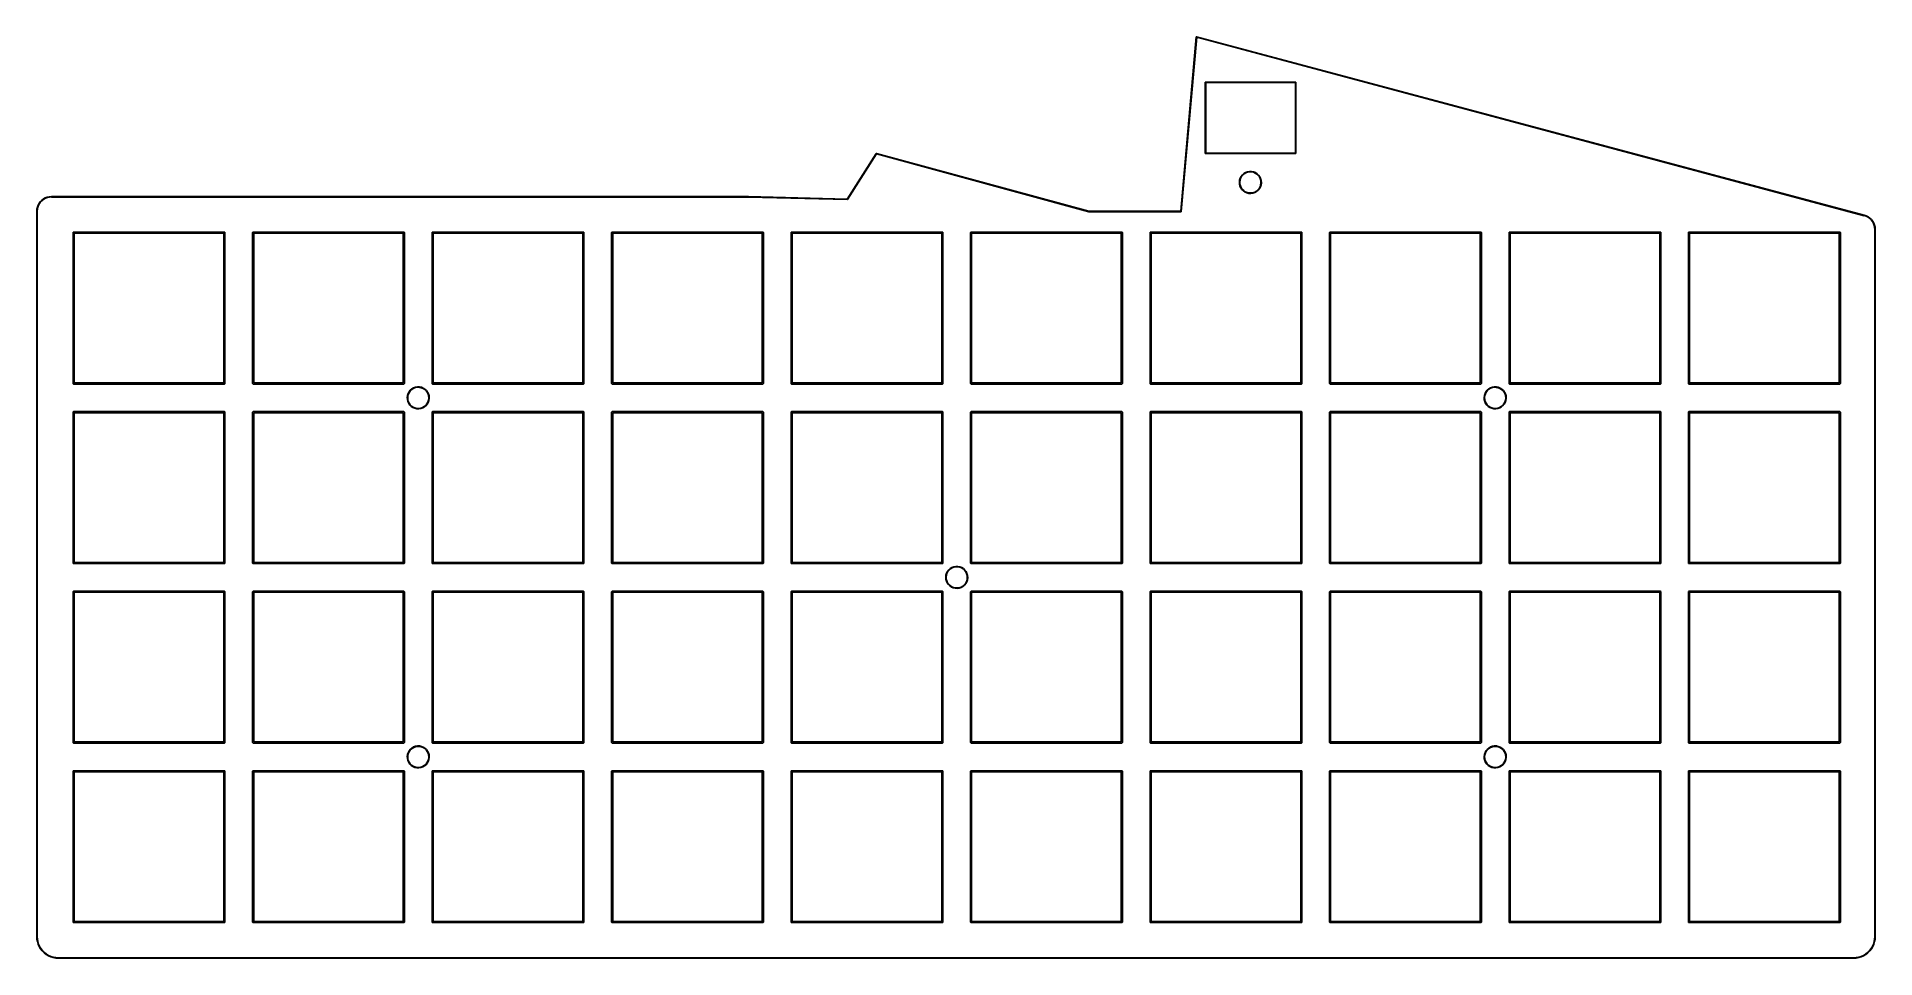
# Model space of a CAD drawing. Extents: x 50 to 245, y -143 to -45.
import ezdxf

# ---------------------------------------------------------------- set-up
doc = ezdxf.new("R2010")
doc.units = 0
doc.layers.add('BLACK', color=7, linetype='CONTINUOUS')

msp = doc.modelspace()

# ---------------------------------------------------------------- linework, layer by layer
at = {"layer": 'BLACK', "linetype": 'CONTINUOUS'}
for p, q in [((171.122, -63.8687), (172.759, -45.3749)), ((172.806, -45.4089), (171.17, -63.8959)), ((172.759, -45.3706), (172.764, -45.3646)), ((172.76, -45.3729), (172.759, -45.3706)), ((172.759, -45.3749), (172.76, -45.3729)), ((172.764, -45.3646), (172.767, -45.3579)), ((172.767, -45.3579), (172.77, -45.3573)), ((172.77, -45.3573), (172.771, -45.3555)), ((172.771, -45.3555), (172.778, -45.3545)), ((172.778, -45.3545), (172.786, -45.3522)), ((172.786, -45.3522), (172.788, -45.3532)), ((172.788, -45.3532), (172.79, -45.3529)), ((172.79, -45.3529), (243.656, -64.2873)), ((243.643, -64.3356), (172.806, -45.4089)), ((173.711, -50.1777), (173.718, -50.16)), ((173.711, -57.7215), (173.711, -50.1777)), ((173.718, -50.16), (173.736, -50.1527)), ((173.736, -50.1527), (183.299, -50.1527)), ((173.761, -50.2027), (173.761, -57.6965)), ((183.274, -50.2027), (173.761, -50.2027)), ((183.274, -57.6965), (183.274, -50.2027)), ((183.299, -50.1527), (183.317, -50.16)), ((183.317, -50.16), (183.324, -50.1777)), ((183.324, -50.1777), (183.324, -57.7215)), ((135.699, -62.5729), (138.777, -57.7462)), ((138.809, -57.7886), (135.733, -62.6117)), ((138.777, -57.7462), (138.782, -57.7427)), ((138.782, -57.7427), (138.786, -57.7379)), ((138.786, -57.7379), (138.79, -57.7374)), ((138.79, -57.7374), (138.793, -57.7352)), ((138.793, -57.7352), (138.799, -57.7362)), ((138.799, -57.7362), (138.805, -57.7355)), ((138.805, -57.7355), (161.357, -63.8687)), ((161.347, -63.9178), (138.809, -57.7886)), ((173.718, -57.7392), (173.711, -57.7215)), ((173.736, -57.7465), (173.718, -57.7392)), ((183.299, -57.7465), (173.736, -57.7465)), ((173.761, -57.6965), (183.274, -57.6965)), ((183.317, -57.7392), (183.299, -57.7465)), ((183.324, -57.7215), (183.317, -57.7392)), ((177.356, -60.5648), (177.419, -60.3606)), ((177.461, -60.3779), (177.4, -60.5742)), ((177.419, -60.3606), (177.519, -60.1715)), ((177.557, -60.1961), (177.461, -60.3779)), ((177.519, -60.1715), (177.651, -60.0036)), ((177.684, -60.0347), (177.557, -60.1961)), ((177.651, -60.0036), (177.812, -59.8627)), ((177.839, -59.8992), (177.684, -60.0347)), ((177.812, -59.8627), (177.996, -59.7534)), ((178.015, -59.7942), (177.839, -59.8992)), ((177.996, -59.7534), (178.196, -59.6794)), ((178.208, -59.7231), (178.015, -59.7942)), ((178.196, -59.6794), (178.407, -59.6432)), ((178.41, -59.6883), (178.208, -59.7231)), ((178.407, -59.6432), (178.621, -59.646)), ((178.616, -59.691), (178.41, -59.6883)), ((178.817, -59.731), (178.616, -59.691)), ((178.621, -59.646), (178.83, -59.6877)), ((179.008, -59.8072), (178.817, -59.731)), ((178.83, -59.6877), (179.029, -59.7669)), ((179.182, -59.9168), (179.008, -59.8072)), ((179.029, -59.7669), (179.21, -59.881)), ((179.333, -60.0563), (179.182, -59.9168)), ((179.21, -59.881), (179.366, -60.0261)), ((179.456, -60.2209), (179.333, -60.0563)), ((179.366, -60.0261), (179.494, -60.1973)), ((179.547, -60.4052), (179.456, -60.2209)), ((179.494, -60.1973), (179.589, -60.389)), ((179.602, -60.603), (179.547, -60.4052)), ((179.589, -60.389), (179.647, -60.5947)), ((50.601, -62.4466), (50.8081, -62.3693)), ((50.8211, -62.4136), (50.6202, -62.4886)), ((50.8081, -62.3693), (51.0241, -62.3224)), ((51.0306, -62.3681), (50.8211, -62.4136)), ((51.0241, -62.3224), (51.2445, -62.3066)), ((51.2366, -62.3533), (51.0306, -62.3681)), ((51.2445, -62.3566), (51.2366, -62.3533)), ((51.2445, -62.3066), (125.235, -62.3066)), ((125.235, -62.3566), (51.2445, -62.3566)), ((125.235, -62.3066), (125.241, -62.3091)), ((125.241, -62.3541), (125.235, -62.3566)), ((125.241, -62.3091), (125.247, -62.3066)), ((125.246, -62.3566), (125.241, -62.3541)), ((135.712, -62.6233), (125.246, -62.3566)), ((125.247, -62.3066), (135.699, -62.5729)), ((177.331, -60.777), (177.356, -60.5648)), ((177.331, -60.7782), (177.331, -60.777)), ((177.345, -60.9903), (177.331, -60.7782)), ((177.397, -61.1975), (177.345, -60.9903)), ((177.4, -60.5742), (177.376, -60.7782)), ((177.376, -60.7782), (177.39, -60.9832)), ((177.39, -60.9832), (177.44, -61.1824)), ((177.487, -61.3916), (177.397, -61.1975)), ((177.44, -61.1824), (177.526, -61.369)), ((177.61, -61.5662), (177.487, -61.3916)), ((177.526, -61.369), (177.645, -61.5368)), ((177.763, -61.7153), (177.61, -61.5662)), ((177.645, -61.5368), (177.792, -61.6802)), ((177.941, -61.8341), (177.763, -61.7153)), ((177.792, -61.6802), (177.963, -61.7943)), ((178.138, -61.9184), (177.941, -61.8341)), ((177.963, -61.7943), (178.152, -61.8754)), ((178.346, -61.9656), (178.138, -61.9184)), ((178.152, -61.8754), (178.352, -61.9208)), ((178.56, -61.974), (178.346, -61.9656)), ((178.352, -61.9208), (178.557, -61.9289)), ((178.557, -61.9289), (178.761, -61.8994)), ((178.771, -61.9433), (178.56, -61.974)), ((178.761, -61.8994), (178.955, -61.8333)), ((178.974, -61.8746), (178.771, -61.9433)), ((178.955, -61.8333), (179.134, -61.7329)), ((179.16, -61.7702), (178.974, -61.8746)), ((179.134, -61.7329), (179.292, -61.6015)), ((179.324, -61.6335), (179.16, -61.7702)), ((179.292, -61.6015), (179.424, -61.4436)), ((179.461, -61.4692), (179.324, -61.6335)), ((179.424, -61.4436), (179.524, -61.2643)), ((179.566, -61.2827), (179.461, -61.4692)), ((179.524, -61.2643), (179.59, -61.0697)), ((179.634, -61.0803), (179.566, -61.2827)), ((179.59, -61.0697), (179.62, -60.8664)), ((179.621, -60.8076), (179.602, -60.603)), ((179.62, -60.8664), (179.621, -60.8076)), ((179.665, -60.8687), (179.634, -61.0803)), ((179.647, -60.5947), (179.666, -60.8076)), ((179.666, -60.8076), (179.665, -60.8687)), ((49.6955, -63.8556), (49.7113, -63.6352)), ((49.6955, -140.818), (49.6955, -63.8556)), ((49.7113, -63.6352), (49.7582, -63.4192)), ((49.757, -63.6417), (49.7422, -63.8477)), ((49.7422, -63.8477), (49.7455, -63.8556)), ((49.7455, -63.8556), (49.7455, -140.818)), ((49.8025, -63.4322), (49.757, -63.6417)), ((49.7582, -63.4192), (49.8355, -63.2121)), ((49.8775, -63.2313), (49.8025, -63.4322)), ((49.8355, -63.2121), (49.9414, -63.0181)), ((49.9802, -63.0431), (49.8775, -63.2313)), ((49.9414, -63.0181), (50.0738, -62.8412)), ((50.1087, -62.8715), (49.9802, -63.0431)), ((50.0738, -62.8412), (50.2301, -62.6849)), ((50.2604, -62.7198), (50.1087, -62.8715)), ((50.2301, -62.6849), (50.407, -62.5525)), ((50.432, -62.5913), (50.2604, -62.7198)), ((50.407, -62.5525), (50.601, -62.4466)), ((50.6202, -62.4886), (50.432, -62.5913)), ((135.714, -62.6222), (135.712, -62.6233)), ((135.718, -62.6227), (135.714, -62.6222)), ((135.723, -62.6188), (135.718, -62.6227)), ((135.729, -62.6164), (135.723, -62.6188)), ((135.731, -62.6135), (135.729, -62.6164)), ((135.733, -62.6117), (135.731, -62.6135)), ((161.35, -63.9174), (161.347, -63.9178)), ((161.353, -63.9187), (161.35, -63.9174)), ((171.145, -63.9187), (161.353, -63.9187)), ((161.357, -63.8687), (171.122, -63.8687)), ((171.153, -63.9154), (171.145, -63.9187)), ((171.161, -63.9129), (171.153, -63.9154)), ((171.162, -63.9118), (171.161, -63.9129)), ((171.163, -63.9114), (171.162, -63.9118)), ((171.166, -63.9035), (171.163, -63.9114)), ((171.17, -63.8959), (171.166, -63.9035)), ((243.644, -64.3356), (243.643, -64.3356)), ((243.652, -64.3344), (243.644, -64.3356)), ((243.644, -64.3356), (243.644, -64.3356)), ((243.854, -64.4027), (243.652, -64.3344)), ((243.656, -64.2873), (243.656, -64.2873)), ((243.656, -64.2873), (243.872, -64.3604)), ((243.872, -64.3604), (244.075, -64.4644)), ((53.5477, -66.1426), (53.5653, -66.1002)), ((53.5477, -82.1426), (53.5477, -66.1426)), ((53.5653, -66.1002), (53.6077, -66.0826)), ((53.6077, -66.0826), (69.6077, -66.0826)), ((53.6677, -66.2026), (53.6677, -82.0826)), ((69.5477, -66.2026), (53.6677, -66.2026)), ((69.5477, -82.0826), (69.5477, -66.2026)), ((69.6077, -66.0826), (69.6501, -66.1002)), ((69.6501, -66.1002), (69.6677, -66.1426)), ((69.6677, -66.1426), (69.6677, -82.1426)), ((72.5977, -66.1426), (72.6153, -66.1002)), ((72.5977, -82.1426), (72.5977, -66.1426)), ((72.6153, -66.1002), (72.6577, -66.0826)), ((72.6577, -66.0826), (88.6577, -66.0826)), ((72.7177, -66.2026), (72.7177, -82.0826)), ((88.5977, -66.2026), (72.7177, -66.2026)), ((88.5977, -82.0826), (88.5977, -66.2026)), ((88.6577, -66.0826), (88.7001, -66.1002)), ((88.7001, -66.1002), (88.7177, -66.1426)), ((88.7177, -66.1426), (88.7177, -82.1426)), ((91.6477, -66.1426), (91.6653, -66.1002)), ((91.6477, -82.1426), (91.6477, -66.1426)), ((91.6653, -66.1002), (91.7077, -66.0826)), ((91.7077, -66.0826), (107.708, -66.0826)), ((91.7677, -66.2026), (91.7677, -82.0826)), ((107.648, -66.2026), (91.7677, -66.2026)), ((107.648, -82.0826), (107.648, -66.2026)), ((107.708, -66.0826), (107.75, -66.1002)), ((107.75, -66.1002), (107.768, -66.1426)), ((107.768, -66.1426), (107.768, -82.1426)), ((110.698, -66.1426), (110.715, -66.1002)), ((110.698, -82.1426), (110.698, -66.1426)), ((110.715, -66.1002), (110.758, -66.0826)), ((110.758, -66.0826), (126.758, -66.0826)), ((110.818, -66.2026), (110.818, -82.0826)), ((126.698, -66.2026), (110.818, -66.2026)), ((126.698, -82.0826), (126.698, -66.2026)), ((126.758, -66.0826), (126.8, -66.1002)), ((126.8, -66.1002), (126.818, -66.1426)), ((126.818, -66.1426), (126.818, -82.1426)), ((129.748, -66.1426), (129.765, -66.1002)), ((129.748, -82.1426), (129.748, -66.1426)), ((129.765, -66.1002), (129.808, -66.0826)), ((129.808, -66.0826), (145.808, -66.0826)), ((129.868, -66.2026), (129.868, -82.0826)), ((145.748, -66.2026), (129.868, -66.2026)), ((145.748, -82.0826), (145.748, -66.2026)), ((145.808, -66.0826), (145.85, -66.1002)), ((145.85, -66.1002), (145.868, -66.1426)), ((145.868, -66.1426), (145.868, -82.1426)), ((148.798, -66.1426), (148.815, -66.1002)), ((148.798, -82.1426), (148.798, -66.1426)), ((148.815, -66.1002), (148.858, -66.0826)), ((148.858, -66.0826), (164.858, -66.0826)), ((148.918, -66.2026), (148.918, -82.0826)), ((164.798, -66.2026), (148.918, -66.2026)), ((164.798, -82.0826), (164.798, -66.2026)), ((164.858, -66.0826), (164.9, -66.1002)), ((164.9, -66.1002), (164.918, -66.1426)), ((164.918, -66.1426), (164.918, -82.1426)), ((167.848, -66.1426), (167.865, -66.1002)), ((167.848, -82.1426), (167.848, -66.1426)), ((167.865, -66.1002), (167.908, -66.0826)), ((167.908, -66.0826), (183.908, -66.0826)), ((167.968, -66.2026), (167.968, -82.0826)), ((183.848, -66.2026), (167.968, -66.2026)), ((183.848, -82.0826), (183.848, -66.2026)), ((183.908, -66.0826), (183.95, -66.1002)), ((183.95, -66.1002), (183.968, -66.1426)), ((183.968, -66.1426), (183.968, -82.1426)), ((186.898, -66.1426), (186.915, -66.1002)), ((186.898, -82.1426), (186.898, -66.1426)), ((186.915, -66.1002), (186.958, -66.0826)), ((186.958, -66.0826), (202.958, -66.0826)), ((187.018, -66.2026), (187.018, -82.0826)), ((202.898, -66.2026), (187.018, -66.2026)), ((202.898, -82.0826), (202.898, -66.2026)), ((202.958, -66.0826), (203, -66.1002)), ((203, -66.1002), (203.018, -66.1426)), ((203.018, -66.1426), (203.018, -82.1426)), ((205.948, -66.1426), (205.965, -66.1002)), ((205.948, -82.1426), (205.948, -66.1426)), ((205.965, -66.1002), (206.008, -66.0826)), ((206.008, -66.0826), (222.008, -66.0826)), ((206.068, -66.2026), (206.068, -82.0826)), ((221.948, -66.2026), (206.068, -66.2026)), ((221.948, -82.0826), (221.948, -66.2026)), ((222.008, -66.0826), (222.05, -66.1002)), ((222.05, -66.1002), (222.068, -66.1426)), ((222.068, -66.1426), (222.068, -82.1426)), ((224.998, -66.1426), (225.015, -66.1002)), ((224.998, -82.1426), (224.998, -66.1426)), ((225.015, -66.1002), (225.058, -66.0826)), ((225.058, -66.0826), (241.058, -66.0826)), ((225.118, -66.2026), (225.118, -82.0826)), ((240.998, -66.2026), (225.118, -66.2026)), ((240.998, -82.0826), (240.998, -66.2026)), ((241.058, -66.0826), (241.1, -66.1002)), ((241.1, -66.1002), (241.118, -66.1426)), ((241.118, -66.1426), (241.118, -82.1426)), ((244.051, -64.5036), (243.854, -64.4027)), ((244.231, -64.6324), (244.051, -64.5036)), ((244.075, -64.4644), (244.26, -64.597)), ((244.39, -64.7861), (244.231, -64.6324)), ((244.26, -64.597), (244.424, -64.7554)), ((244.525, -64.9615), (244.39, -64.7861)), ((244.424, -64.7554), (244.563, -64.9362)), ((244.632, -65.1547), (244.525, -64.9615)), ((244.563, -64.9362), (244.674, -65.1354)), ((244.71, -65.3617), (244.632, -65.1547)), ((244.674, -65.1354), (244.754, -65.3487)), ((244.757, -65.5778), (244.71, -65.3617)), ((244.754, -65.3487), (244.802, -65.5714)), ((244.771, -65.7903), (244.757, -65.5778)), ((244.767, -65.7985), (244.771, -65.7903)), ((244.768, -65.7986), (244.767, -65.7985)), ((244.767, -65.7987), (244.768, -65.7986)), ((244.767, -140.818), (244.767, -65.7987)), ((244.802, -65.5714), (244.817, -65.7986)), ((244.817, -65.7986), (244.817, -65.7987)), ((244.817, -65.7987), (244.817, -140.818)), ((53.5653, -82.185), (53.5477, -82.1426)), ((53.6077, -82.2026), (53.5653, -82.185)), ((69.6077, -82.2026), (53.6077, -82.2026)), ((53.6677, -82.0826), (69.5477, -82.0826)), ((69.6501, -82.185), (69.6077, -82.2026)), ((69.6677, -82.1426), (69.6501, -82.185)), ((72.6153, -82.185), (72.5977, -82.1426)), ((72.6577, -82.2026), (72.6153, -82.185)), ((88.6577, -82.2026), (72.6577, -82.2026)), ((72.7177, -82.0826), (88.5977, -82.0826)), ((88.7001, -82.185), (88.6577, -82.2026)), ((88.7177, -82.1426), (88.7001, -82.185)), ((89.0151, -83.637), (89.0402, -83.4248)), ((89.0152, -83.6382), (89.0151, -83.637)), ((89.0291, -83.8503), (89.0152, -83.6382)), ((89.0817, -84.0575), (89.0291, -83.8503)), ((89.0402, -83.4248), (89.1036, -83.2206)), ((89.0844, -83.4342), (89.0603, -83.6382)), ((89.0603, -83.6382), (89.0737, -83.8432)), ((89.0737, -83.8432), (89.1243, -84.0424)), ((89.1454, -83.2379), (89.0844, -83.4342)), ((89.1036, -83.2206), (89.2031, -83.0315)), ((89.241, -83.0561), (89.1454, -83.2379)), ((89.2031, -83.0315), (89.3355, -82.8636)), ((89.3683, -82.8947), (89.241, -83.0561)), ((89.3355, -82.8636), (89.4962, -82.7227)), ((89.5227, -82.7592), (89.3683, -82.8947)), ((89.4962, -82.7227), (89.6799, -82.6134)), ((89.6993, -82.6542), (89.5227, -82.7592)), ((89.6799, -82.6134), (89.8804, -82.5394)), ((89.8921, -82.5831), (89.6993, -82.6542)), ((89.8804, -82.5394), (90.0911, -82.5032)), ((90.0946, -82.5483), (89.8921, -82.5831)), ((90.0911, -82.5032), (90.3048, -82.506)), ((90.3001, -82.551), (90.0946, -82.5483)), ((90.5016, -82.591), (90.3001, -82.551)), ((90.3048, -82.506), (90.5144, -82.5477)), ((90.6924, -82.6672), (90.5016, -82.591)), ((90.5144, -82.5477), (90.713, -82.6269)), ((90.8662, -82.7768), (90.6924, -82.6672)), ((90.713, -82.6269), (90.8937, -82.741)), ((91.0171, -82.9163), (90.8662, -82.7768)), ((90.8937, -82.741), (91.0507, -82.8861)), ((91.14, -83.0809), (91.0171, -82.9163)), ((91.0507, -82.8861), (91.1786, -83.0573)), ((91.2309, -83.2652), (91.14, -83.0809)), ((91.1786, -83.0573), (91.2731, -83.249)), ((91.2867, -83.463), (91.2309, -83.2652)), ((91.2731, -83.249), (91.3311, -83.4547)), ((91.2745, -83.9297), (91.304, -83.7264)), ((91.3055, -83.6676), (91.2867, -83.463)), ((91.304, -83.7264), (91.3055, -83.6676)), ((91.3491, -83.7287), (91.3184, -83.9403)), ((91.3311, -83.4547), (91.3507, -83.6676)), ((91.3507, -83.6676), (91.3491, -83.7287)), ((91.6653, -82.185), (91.6477, -82.1426)), ((91.7077, -82.2026), (91.6653, -82.185)), ((107.708, -82.2026), (91.7077, -82.2026)), ((91.7677, -82.0826), (107.648, -82.0826)), ((107.75, -82.185), (107.708, -82.2026)), ((107.768, -82.1426), (107.75, -82.185)), ((110.715, -82.185), (110.698, -82.1426)), ((110.758, -82.2026), (110.715, -82.185)), ((126.758, -82.2026), (110.758, -82.2026)), ((110.818, -82.0826), (126.698, -82.0826)), ((126.8, -82.185), (126.758, -82.2026)), ((126.818, -82.1426), (126.8, -82.185)), ((129.765, -82.185), (129.748, -82.1426)), ((129.808, -82.2026), (129.765, -82.185)), ((145.808, -82.2026), (129.808, -82.2026)), ((129.868, -82.0826), (145.748, -82.0826)), ((145.85, -82.185), (145.808, -82.2026)), ((145.868, -82.1426), (145.85, -82.185)), ((148.815, -82.185), (148.798, -82.1426)), ((148.858, -82.2026), (148.815, -82.185)), ((164.858, -82.2026), (148.858, -82.2026)), ((148.918, -82.0826), (164.798, -82.0826)), ((164.9, -82.185), (164.858, -82.2026)), ((164.918, -82.1426), (164.9, -82.185)), ((167.865, -82.185), (167.848, -82.1426)), ((167.908, -82.2026), (167.865, -82.185)), ((183.908, -82.2026), (167.908, -82.2026)), ((167.968, -82.0826), (183.848, -82.0826)), ((183.95, -82.185), (183.908, -82.2026)), ((183.968, -82.1426), (183.95, -82.185)), ((186.915, -82.185), (186.898, -82.1426)), ((186.958, -82.2026), (186.915, -82.185)), ((202.958, -82.2026), (186.958, -82.2026)), ((187.018, -82.0826), (202.898, -82.0826)), ((203, -82.185), (202.958, -82.2026)), ((203.018, -82.1426), (203, -82.185)), ((203.315, -83.637), (203.34, -83.4248)), ((203.315, -83.6382), (203.315, -83.637)), ((203.329, -83.8503), (203.315, -83.6382)), ((203.382, -84.0575), (203.329, -83.8503)), ((203.34, -83.4248), (203.404, -83.2206)), ((203.384, -83.4342), (203.36, -83.6382)), ((203.36, -83.6382), (203.374, -83.8432)), ((203.374, -83.8432), (203.424, -84.0424)), ((203.445, -83.2379), (203.384, -83.4342)), ((203.404, -83.2206), (203.503, -83.0315)), ((203.541, -83.0561), (203.445, -83.2379)), ((203.503, -83.0315), (203.635, -82.8636)), ((203.668, -82.8947), (203.541, -83.0561)), ((203.635, -82.8636), (203.796, -82.7227)), ((203.823, -82.7592), (203.668, -82.8947)), ((203.796, -82.7227), (203.98, -82.6134)), ((203.999, -82.6542), (203.823, -82.7592)), ((203.98, -82.6134), (204.18, -82.5394)), ((204.192, -82.5831), (203.999, -82.6542)), ((204.18, -82.5394), (204.391, -82.5032)), ((204.395, -82.5483), (204.192, -82.5831)), ((204.391, -82.5032), (204.605, -82.506)), ((204.6, -82.551), (204.395, -82.5483)), ((204.802, -82.591), (204.6, -82.551)), ((204.605, -82.506), (204.814, -82.5477)), ((204.992, -82.6672), (204.802, -82.591)), ((204.814, -82.5477), (205.013, -82.6269)), ((205.166, -82.7768), (204.992, -82.6672)), ((205.013, -82.6269), (205.194, -82.741)), ((205.317, -82.9163), (205.166, -82.7768)), ((205.194, -82.741), (205.351, -82.8861)), ((205.44, -83.0809), (205.317, -82.9163)), ((205.351, -82.8861), (205.479, -83.0573)), ((205.531, -83.2652), (205.44, -83.0809)), ((205.479, -83.0573), (205.573, -83.249)), ((205.587, -83.463), (205.531, -83.2652)), ((205.573, -83.249), (205.631, -83.4547)), ((205.574, -83.9297), (205.604, -83.7264)), ((205.605, -83.6676), (205.587, -83.463)), ((205.604, -83.7264), (205.605, -83.6676)), ((205.649, -83.7287), (205.618, -83.9403)), ((205.631, -83.4547), (205.651, -83.6676)), ((205.651, -83.6676), (205.649, -83.7287)), ((205.965, -82.185), (205.948, -82.1426)), ((206.008, -82.2026), (205.965, -82.185)), ((222.008, -82.2026), (206.008, -82.2026)), ((206.068, -82.0826), (221.948, -82.0826)), ((222.05, -82.185), (222.008, -82.2026)), ((222.068, -82.1426), (222.05, -82.185)), ((225.015, -82.185), (224.998, -82.1426)), ((225.058, -82.2026), (225.015, -82.185)), ((241.058, -82.2026), (225.058, -82.2026)), ((225.118, -82.0826), (240.998, -82.0826)), ((241.1, -82.185), (241.058, -82.2026)), ((241.118, -82.1426), (241.1, -82.185)), ((53.5477, -85.1926), (53.5653, -85.1502)), ((53.5477, -101.193), (53.5477, -85.1926)), ((53.5653, -85.1502), (53.6077, -85.1326)), ((53.6077, -85.1326), (69.6077, -85.1326)), ((53.6677, -85.2526), (53.6677, -101.133)), ((69.5477, -85.2526), (53.6677, -85.2526)), ((69.5477, -101.133), (69.5477, -85.2526)), ((69.6077, -85.1326), (69.6501, -85.1502)), ((69.6501, -85.1502), (69.6677, -85.1926)), ((69.6677, -85.1926), (69.6677, -101.193)), ((72.5977, -85.1926), (72.6153, -85.1502)), ((72.5977, -101.193), (72.5977, -85.1926)), ((72.6153, -85.1502), (72.6577, -85.1326)), ((72.6577, -85.1326), (88.6577, -85.1326)), ((72.7177, -85.2526), (72.7177, -101.133)), ((88.5977, -85.2526), (72.7177, -85.2526)), ((88.5977, -101.133), (88.5977, -85.2526)), ((88.6577, -85.1326), (88.7001, -85.1502)), ((88.7001, -85.1502), (88.7177, -85.1926)), ((88.7177, -85.1926), (88.7177, -101.193)), ((89.1712, -84.2516), (89.0817, -84.0575)), ((89.1243, -84.0424), (89.2103, -84.229)), ((89.2945, -84.4262), (89.1712, -84.2516)), ((89.2103, -84.229), (89.3289, -84.3968)), ((89.4477, -84.5753), (89.2945, -84.4262)), ((89.3289, -84.3968), (89.4761, -84.5402)), ((89.6254, -84.6941), (89.4477, -84.5753)), ((89.4761, -84.5402), (89.647, -84.6543)), ((89.8218, -84.7784), (89.6254, -84.6941)), ((89.647, -84.6543), (89.8357, -84.7354)), ((90.0302, -84.8256), (89.8218, -84.7784)), ((89.8357, -84.7354), (90.0361, -84.7808)), ((90.2438, -84.834), (90.0302, -84.8256)), ((90.0361, -84.7808), (90.2415, -84.7889)), ((90.2415, -84.7889), (90.4448, -84.7594)), ((90.4554, -84.8033), (90.2438, -84.834)), ((90.4448, -84.7594), (90.6394, -84.6933)), ((90.6578, -84.7346), (90.4554, -84.8033)), ((90.6394, -84.6933), (90.8187, -84.5929)), ((90.8443, -84.6302), (90.6578, -84.7346)), ((90.8187, -84.5929), (90.9766, -84.4615)), ((91.0086, -84.4935), (90.8443, -84.6302)), ((90.9766, -84.4615), (91.108, -84.3036)), ((91.1453, -84.3292), (91.0086, -84.4935)), ((91.108, -84.3036), (91.2084, -84.1243)), ((91.2497, -84.1427), (91.1453, -84.3292)), ((91.2084, -84.1243), (91.2745, -83.9297)), ((91.3184, -83.9403), (91.2497, -84.1427)), ((91.6477, -85.1926), (91.6653, -85.1502)), ((91.6477, -101.193), (91.6477, -85.1926)), ((91.6653, -85.1502), (91.7077, -85.1326)), ((91.7077, -85.1326), (107.708, -85.1326)), ((91.7677, -85.2526), (91.7677, -101.133)), ((107.648, -85.2526), (91.7677, -85.2526)), ((107.648, -101.133), (107.648, -85.2526)), ((107.708, -85.1326), (107.75, -85.1502)), ((107.75, -85.1502), (107.768, -85.1926)), ((107.768, -85.1926), (107.768, -101.193)), ((110.698, -85.1926), (110.715, -85.1502)), ((110.698, -101.193), (110.698, -85.1926)), ((110.715, -85.1502), (110.758, -85.1326)), ((110.758, -85.1326), (126.758, -85.1326)), ((110.818, -85.2526), (110.818, -101.133)), ((126.698, -85.2526), (110.818, -85.2526)), ((126.698, -101.133), (126.698, -85.2526)), ((126.758, -85.1326), (126.8, -85.1502)), ((126.8, -85.1502), (126.818, -85.1926)), ((126.818, -85.1926), (126.818, -101.193)), ((129.748, -85.1926), (129.765, -85.1502)), ((129.748, -101.193), (129.748, -85.1926)), ((129.765, -85.1502), (129.808, -85.1326)), ((129.808, -85.1326), (145.808, -85.1326)), ((129.868, -85.2526), (129.868, -101.133)), ((145.748, -85.2526), (129.868, -85.2526)), ((145.748, -101.133), (145.748, -85.2526)), ((145.808, -85.1326), (145.85, -85.1502)), ((145.85, -85.1502), (145.868, -85.1926)), ((145.868, -85.1926), (145.868, -101.193)), ((148.798, -85.1926), (148.815, -85.1502)), ((148.798, -101.193), (148.798, -85.1926)), ((148.815, -85.1502), (148.858, -85.1326)), ((148.858, -85.1326), (164.858, -85.1326)), ((148.918, -85.2526), (148.918, -101.133)), ((164.798, -85.2526), (148.918, -85.2526)), ((164.798, -101.133), (164.798, -85.2526)), ((164.858, -85.1326), (164.9, -85.1502)), ((164.9, -85.1502), (164.918, -85.1926)), ((164.918, -85.1926), (164.918, -101.193)), ((167.848, -85.1926), (167.865, -85.1502)), ((167.848, -101.193), (167.848, -85.1926)), ((167.865, -85.1502), (167.908, -85.1326)), ((167.908, -85.1326), (183.908, -85.1326)), ((167.968, -85.2526), (167.968, -101.133)), ((183.848, -85.2526), (167.968, -85.2526)), ((183.848, -101.133), (183.848, -85.2526)), ((183.908, -85.1326), (183.95, -85.1502)), ((183.95, -85.1502), (183.968, -85.1926)), ((183.968, -85.1926), (183.968, -101.193)), ((186.898, -85.1926), (186.915, -85.1502)), ((186.898, -101.193), (186.898, -85.1926)), ((186.915, -85.1502), (186.958, -85.1326)), ((186.958, -85.1326), (202.958, -85.1326)), ((187.018, -85.2526), (187.018, -101.133)), ((202.898, -85.2526), (187.018, -85.2526)), ((202.898, -101.133), (202.898, -85.2526)), ((202.958, -85.1326), (203, -85.1502)), ((203, -85.1502), (203.018, -85.1926)), ((203.018, -85.1926), (203.018, -101.193)), ((203.471, -84.2516), (203.382, -84.0575)), ((203.424, -84.0424), (203.51, -84.229)), ((203.595, -84.4262), (203.471, -84.2516)), ((203.51, -84.229), (203.629, -84.3968)), ((203.748, -84.5753), (203.595, -84.4262)), ((203.629, -84.3968), (203.776, -84.5402)), ((203.925, -84.6941), (203.748, -84.5753)), ((203.776, -84.5402), (203.947, -84.6543)), ((204.122, -84.7784), (203.925, -84.6941)), ((203.947, -84.6543), (204.136, -84.7354)), ((204.33, -84.8256), (204.122, -84.7784)), ((204.136, -84.7354), (204.336, -84.7808)), ((204.544, -84.834), (204.33, -84.8256)), ((204.336, -84.7808), (204.541, -84.7889)), ((204.541, -84.7889), (204.745, -84.7594)), ((204.755, -84.8033), (204.544, -84.834)), ((204.745, -84.7594), (204.939, -84.6933)), ((204.958, -84.7346), (204.755, -84.8033)), ((204.939, -84.6933), (205.119, -84.5929)), ((205.144, -84.6302), (204.958, -84.7346)), ((205.119, -84.5929), (205.277, -84.4615)), ((205.309, -84.4935), (205.144, -84.6302)), ((205.277, -84.4615), (205.408, -84.3036)), ((205.445, -84.3292), (205.309, -84.4935)), ((205.408, -84.3036), (205.508, -84.1243)), ((205.55, -84.1427), (205.445, -84.3292)), ((205.508, -84.1243), (205.574, -83.9297)), ((205.618, -83.9403), (205.55, -84.1427)), ((205.948, -85.1926), (205.965, -85.1502)), ((205.948, -101.193), (205.948, -85.1926)), ((205.965, -85.1502), (206.008, -85.1326)), ((206.008, -85.1326), (222.008, -85.1326)), ((206.068, -85.2526), (206.068, -101.133)), ((221.948, -85.2526), (206.068, -85.2526)), ((221.948, -101.133), (221.948, -85.2526)), ((222.008, -85.1326), (222.05, -85.1502)), ((222.05, -85.1502), (222.068, -85.1926)), ((222.068, -85.1926), (222.068, -101.193)), ((224.998, -85.1926), (225.015, -85.1502)), ((224.998, -101.193), (224.998, -85.1926)), ((225.015, -85.1502), (225.058, -85.1326)), ((225.058, -85.1326), (241.058, -85.1326)), ((225.118, -85.2526), (225.118, -101.133)), ((240.998, -85.2526), (225.118, -85.2526)), ((240.998, -101.133), (240.998, -85.2526)), ((241.058, -85.1326), (241.1, -85.1502)), ((241.1, -85.1502), (241.118, -85.1926)), ((241.118, -85.1926), (241.118, -101.193)), ((53.5653, -101.235), (53.5477, -101.193)), ((53.6077, -101.253), (53.5653, -101.235)), ((69.6077, -101.253), (53.6077, -101.253)), ((53.6677, -101.133), (69.5477, -101.133)), ((69.6501, -101.235), (69.6077, -101.253)), ((69.6677, -101.193), (69.6501, -101.235)), ((72.6153, -101.235), (72.5977, -101.193)), ((72.6577, -101.253), (72.6153, -101.235)), ((88.6577, -101.253), (72.6577, -101.253)), ((72.7177, -101.133), (88.5977, -101.133)), ((88.7001, -101.235), (88.6577, -101.253)), ((88.7177, -101.193), (88.7001, -101.235)), ((91.6653, -101.235), (91.6477, -101.193)), ((91.7077, -101.253), (91.6653, -101.235)), ((107.708, -101.253), (91.7077, -101.253)), ((91.7677, -101.133), (107.648, -101.133)), ((107.75, -101.235), (107.708, -101.253)), ((107.768, -101.193), (107.75, -101.235)), ((110.715, -101.235), (110.698, -101.193)), ((110.758, -101.253), (110.715, -101.235)), ((126.758, -101.253), (110.758, -101.253)), ((110.818, -101.133), (126.698, -101.133)), ((126.8, -101.235), (126.758, -101.253)), ((126.818, -101.193), (126.8, -101.235)), ((129.765, -101.235), (129.748, -101.193)), ((129.808, -101.253), (129.765, -101.235)), ((145.808, -101.253), (129.808, -101.253)), ((129.868, -101.133), (145.748, -101.133)), ((145.85, -101.235), (145.808, -101.253)), ((145.868, -101.193), (145.85, -101.235)), ((148.815, -101.235), (148.798, -101.193)), ((148.858, -101.253), (148.815, -101.235)), ((164.858, -101.253), (148.858, -101.253)), ((148.918, -101.133), (164.798, -101.133)), ((164.9, -101.235), (164.858, -101.253)), ((164.918, -101.193), (164.9, -101.235)), ((167.865, -101.235), (167.848, -101.193)), ((167.908, -101.253), (167.865, -101.235)), ((183.908, -101.253), (167.908, -101.253)), ((167.968, -101.133), (183.848, -101.133)), ((183.95, -101.235), (183.908, -101.253)), ((183.968, -101.193), (183.95, -101.235)), ((186.915, -101.235), (186.898, -101.193)), ((186.958, -101.253), (186.915, -101.235)), ((202.958, -101.253), (186.958, -101.253)), ((187.018, -101.133), (202.898, -101.133)), ((203, -101.235), (202.958, -101.253)), ((203.018, -101.193), (203, -101.235)), ((205.965, -101.235), (205.948, -101.193)), ((206.008, -101.253), (205.965, -101.235)), ((222.008, -101.253), (206.008, -101.253)), ((206.068, -101.133), (221.948, -101.133)), ((222.05, -101.235), (222.008, -101.253)), ((222.068, -101.193), (222.05, -101.235)), ((225.015, -101.235), (224.998, -101.193)), ((225.058, -101.253), (225.015, -101.235)), ((241.058, -101.253), (225.058, -101.253)), ((225.118, -101.133), (240.998, -101.133)), ((241.1, -101.235), (241.058, -101.253)), ((241.118, -101.193), (241.1, -101.235)), ((146.165, -102.687), (146.19, -102.475)), ((146.165, -102.688), (146.165, -102.687)), ((146.179, -102.9), (146.165, -102.688)), ((146.232, -103.107), (146.179, -102.9)), ((146.19, -102.475), (146.254, -102.271)), ((146.234, -102.484), (146.21, -102.688)), ((146.21, -102.688), (146.224, -102.893)), ((146.224, -102.893), (146.274, -103.092)), ((146.321, -103.302), (146.232, -103.107)), ((146.295, -102.288), (146.234, -102.484)), ((146.254, -102.271), (146.353, -102.081)), ((146.274, -103.092), (146.36, -103.279)), ((146.391, -102.106), (146.295, -102.288)), ((146.445, -103.476), (146.321, -103.302)), ((146.353, -102.081), (146.485, -101.914)), ((146.36, -103.279), (146.479, -103.447)), ((146.518, -101.945), (146.391, -102.106)), ((146.485, -101.914), (146.646, -101.773)), ((146.673, -101.809), (146.518, -101.945)), ((146.646, -101.773), (146.83, -101.663)), ((146.849, -101.704), (146.673, -101.809)), ((146.83, -101.663), (147.03, -101.589)), ((147.042, -101.633), (146.849, -101.704)), ((147.03, -101.589), (147.241, -101.553)), ((147.245, -101.598), (147.042, -101.633)), ((147.241, -101.553), (147.455, -101.556)), ((147.45, -101.601), (147.245, -101.598)), ((147.652, -101.641), (147.45, -101.601)), ((147.455, -101.556), (147.664, -101.598)), ((147.842, -101.717), (147.652, -101.641)), ((147.664, -101.598), (147.863, -101.677)), ((148.016, -101.827), (147.842, -101.717)), ((147.863, -101.677), (148.044, -101.791)), ((148.167, -101.966), (148.016, -101.827)), ((148.044, -101.791), (148.201, -101.936)), ((148.127, -103.512), (148.258, -103.354)), ((148.295, -103.379), (148.159, -103.544)), ((148.29, -102.131), (148.167, -101.966)), ((148.201, -101.936), (148.329, -102.107)), ((148.258, -103.354), (148.358, -103.174)), ((148.381, -102.315), (148.29, -102.131)), ((148.4, -103.193), (148.295, -103.379)), ((148.329, -102.107), (148.423, -102.299)), ((148.358, -103.174), (148.424, -102.98)), ((148.437, -102.513), (148.381, -102.315)), ((148.468, -102.99), (148.4, -103.193)), ((148.423, -102.299), (148.481, -102.505)), ((148.424, -102.98), (148.454, -102.776)), ((148.455, -102.718), (148.437, -102.513)), ((148.454, -102.776), (148.455, -102.718)), ((148.499, -102.779), (148.468, -102.99)), ((148.481, -102.505), (148.501, -102.718)), ((148.501, -102.718), (148.499, -102.779)), ((53.5477, -104.243), (53.5653, -104.2)), ((53.5477, -120.243), (53.5477, -104.243)), ((53.5653, -104.2), (53.6077, -104.183)), ((53.6077, -104.183), (69.6077, -104.183)), ((53.6677, -104.303), (53.6677, -120.183)), ((69.5477, -104.303), (53.6677, -104.303)), ((69.5477, -120.183), (69.5477, -104.303)), ((69.6077, -104.183), (69.6501, -104.2)), ((69.6501, -104.2), (69.6677, -104.243)), ((69.6677, -104.243), (69.6677, -120.243)), ((72.5977, -104.243), (72.6153, -104.2)), ((72.5977, -120.243), (72.5977, -104.243)), ((72.6153, -104.2), (72.6577, -104.183)), ((72.6577, -104.183), (88.6577, -104.183)), ((72.7177, -104.303), (72.7177, -120.183)), ((88.5977, -104.303), (72.7177, -104.303)), ((88.5977, -120.183), (88.5977, -104.303)), ((88.6577, -104.183), (88.7001, -104.2)), ((88.7001, -104.2), (88.7177, -104.243)), ((88.7177, -104.243), (88.7177, -120.243)), ((91.6477, -104.243), (91.6653, -104.2)), ((91.6477, -120.243), (91.6477, -104.243)), ((91.6653, -104.2), (91.7077, -104.183)), ((91.7077, -104.183), (107.708, -104.183)), ((91.7677, -104.303), (91.7677, -120.183)), ((107.648, -104.303), (91.7677, -104.303)), ((107.648, -120.183), (107.648, -104.303)), ((107.708, -104.183), (107.75, -104.2)), ((107.75, -104.2), (107.768, -104.243)), ((107.768, -104.243), (107.768, -120.243)), ((110.698, -104.243), (110.715, -104.2)), ((110.698, -120.243), (110.698, -104.243)), ((110.715, -104.2), (110.758, -104.183)), ((110.758, -104.183), (126.758, -104.183)), ((110.818, -104.303), (110.818, -120.183)), ((126.698, -104.303), (110.818, -104.303)), ((126.698, -120.183), (126.698, -104.303)), ((126.758, -104.183), (126.8, -104.2)), ((126.8, -104.2), (126.818, -104.243)), ((126.818, -104.243), (126.818, -120.243)), ((129.748, -104.243), (129.765, -104.2)), ((129.748, -120.243), (129.748, -104.243)), ((129.765, -104.2), (129.808, -104.183)), ((129.808, -104.183), (145.808, -104.183)), ((129.868, -104.303), (129.868, -120.183)), ((145.748, -104.303), (129.868, -104.303)), ((145.748, -120.183), (145.748, -104.303)), ((145.808, -104.183), (145.85, -104.2)), ((145.85, -104.2), (145.868, -104.243)), ((145.868, -104.243), (145.868, -120.243)), ((146.598, -103.625), (146.445, -103.476)), ((146.479, -103.447), (146.626, -103.59)), ((146.775, -103.744), (146.598, -103.625)), ((146.626, -103.59), (146.797, -103.704)), ((146.972, -103.828), (146.775, -103.744)), ((146.797, -103.704), (146.986, -103.785)), ((147.18, -103.876), (146.972, -103.828)), ((146.986, -103.785), (147.186, -103.831)), ((147.394, -103.884), (147.18, -103.876)), ((147.186, -103.831), (147.391, -103.839)), ((147.391, -103.839), (147.595, -103.809)), ((147.605, -103.853), (147.394, -103.884)), ((147.595, -103.809), (147.789, -103.743)), ((147.808, -103.785), (147.605, -103.853)), ((147.789, -103.743), (147.969, -103.643)), ((147.994, -103.68), (147.808, -103.785)), ((147.969, -103.643), (148.127, -103.512)), ((148.159, -103.544), (147.994, -103.68)), ((148.798, -104.243), (148.815, -104.2)), ((148.798, -120.243), (148.798, -104.243)), ((148.815, -104.2), (148.858, -104.183)), ((148.858, -104.183), (164.858, -104.183)), ((148.918, -104.303), (148.918, -120.183)), ((164.798, -104.303), (148.918, -104.303)), ((164.798, -120.183), (164.798, -104.303)), ((164.858, -104.183), (164.9, -104.2)), ((164.9, -104.2), (164.918, -104.243)), ((164.918, -104.243), (164.918, -120.243)), ((167.848, -104.243), (167.865, -104.2)), ((167.848, -120.243), (167.848, -104.243)), ((167.865, -104.2), (167.908, -104.183)), ((167.908, -104.183), (183.908, -104.183)), ((167.968, -104.303), (167.968, -120.183)), ((183.848, -104.303), (167.968, -104.303)), ((183.848, -120.183), (183.848, -104.303)), ((183.908, -104.183), (183.95, -104.2)), ((183.95, -104.2), (183.968, -104.243)), ((183.968, -104.243), (183.968, -120.243)), ((186.898, -104.243), (186.915, -104.2)), ((186.898, -120.243), (186.898, -104.243)), ((186.915, -104.2), (186.958, -104.183)), ((186.958, -104.183), (202.958, -104.183)), ((187.018, -104.303), (187.018, -120.183)), ((202.898, -104.303), (187.018, -104.303)), ((202.898, -120.183), (202.898, -104.303)), ((202.958, -104.183), (203, -104.2)), ((203, -104.2), (203.018, -104.243)), ((203.018, -104.243), (203.018, -120.243)), ((205.948, -104.243), (205.965, -104.2)), ((205.948, -120.243), (205.948, -104.243)), ((205.965, -104.2), (206.008, -104.183)), ((206.008, -104.183), (222.008, -104.183)), ((206.068, -104.303), (206.068, -120.183)), ((221.948, -104.303), (206.068, -104.303)), ((221.948, -120.183), (221.948, -104.303)), ((222.008, -104.183), (222.05, -104.2)), ((222.05, -104.2), (222.068, -104.243)), ((222.068, -104.243), (222.068, -120.243)), ((224.998, -104.243), (225.015, -104.2)), ((224.998, -120.243), (224.998, -104.243)), ((225.015, -104.2), (225.058, -104.183)), ((225.058, -104.183), (241.058, -104.183)), ((225.118, -104.303), (225.118, -120.183)), ((240.998, -104.303), (225.118, -104.303)), ((240.998, -120.183), (240.998, -104.303)), ((241.058, -104.183), (241.1, -104.2)), ((241.1, -104.2), (241.118, -104.243)), ((241.118, -104.243), (241.118, -120.243)), ((53.5653, -120.285), (53.5477, -120.243)), ((53.6077, -120.303), (53.5653, -120.285)), ((69.6077, -120.303), (53.6077, -120.303)), ((53.6677, -120.183), (69.5477, -120.183)), ((69.6501, -120.285), (69.6077, -120.303)), ((69.6677, -120.243), (69.6501, -120.285)), ((72.6153, -120.285), (72.5977, -120.243)), ((72.6577, -120.303), (72.6153, -120.285)), ((88.6577, -120.303), (72.6577, -120.303)), ((72.7177, -120.183), (88.5977, -120.183)), ((88.7001, -120.285), (88.6577, -120.303)), ((88.7177, -120.243), (88.7001, -120.285)), ((89.2031, -121.131), (89.3355, -120.964)), ((89.3355, -120.964), (89.4962, -120.823)), ((89.5227, -120.859), (89.3683, -120.995)), ((89.4962, -120.823), (89.6799, -120.713)), ((89.6993, -120.754), (89.5227, -120.859)), ((89.6799, -120.713), (89.8804, -120.639)), ((89.8921, -120.683), (89.6993, -120.754)), ((89.8804, -120.639), (90.0911, -120.603)), ((90.0946, -120.648), (89.8921, -120.683)), ((90.0911, -120.603), (90.3048, -120.606)), ((90.3001, -120.651), (90.0946, -120.648)), ((90.5016, -120.691), (90.3001, -120.651)), ((90.3048, -120.606), (90.5144, -120.648)), ((90.6924, -120.767), (90.5016, -120.691)), ((90.5144, -120.648), (90.713, -120.727)), ((90.8662, -120.877), (90.6924, -120.767)), ((90.713, -120.727), (90.8937, -120.841)), ((91.0171, -121.016), (90.8662, -120.877)), ((90.8937, -120.841), (91.0507, -120.986)), ((91.6653, -120.285), (91.6477, -120.243)), ((91.7077, -120.303), (91.6653, -120.285)), ((107.708, -120.303), (91.7077, -120.303)), ((91.7677, -120.183), (107.648, -120.183)), ((107.75, -120.285), (107.708, -120.303)), ((107.768, -120.243), (107.75, -120.285)), ((110.715, -120.285), (110.698, -120.243)), ((110.758, -120.303), (110.715, -120.285)), ((126.758, -120.303), (110.758, -120.303)), ((110.818, -120.183), (126.698, -120.183)), ((126.8, -120.285), (126.758, -120.303)), ((126.818, -120.243), (126.8, -120.285)), ((129.765, -120.285), (129.748, -120.243)), ((129.808, -120.303), (129.765, -120.285)), ((145.808, -120.303), (129.808, -120.303)), ((129.868, -120.183), (145.748, -120.183)), ((145.85, -120.285), (145.808, -120.303)), ((145.868, -120.243), (145.85, -120.285)), ((148.815, -120.285), (148.798, -120.243)), ((148.858, -120.303), (148.815, -120.285)), ((164.858, -120.303), (148.858, -120.303)), ((148.918, -120.183), (164.798, -120.183)), ((164.9, -120.285), (164.858, -120.303)), ((164.918, -120.243), (164.9, -120.285)), ((167.865, -120.285), (167.848, -120.243)), ((167.908, -120.303), (167.865, -120.285)), ((183.908, -120.303), (167.908, -120.303)), ((167.968, -120.183), (183.848, -120.183)), ((183.95, -120.285), (183.908, -120.303)), ((183.968, -120.243), (183.95, -120.285)), ((186.915, -120.285), (186.898, -120.243)), ((186.958, -120.303), (186.915, -120.285)), ((202.958, -120.303), (186.958, -120.303)), ((187.018, -120.183), (202.898, -120.183)), ((203, -120.285), (202.958, -120.303)), ((203.018, -120.243), (203, -120.285)), ((203.503, -121.131), (203.635, -120.964)), ((203.635, -120.964), (203.796, -120.823)), ((203.823, -120.859), (203.668, -120.995)), ((203.796, -120.823), (203.98, -120.713)), ((203.999, -120.754), (203.823, -120.859)), ((203.98, -120.713), (204.18, -120.639)), ((204.192, -120.683), (203.999, -120.754)), ((204.18, -120.639), (204.391, -120.603)), ((204.395, -120.648), (204.192, -120.683)), ((204.391, -120.603), (204.605, -120.606)), ((204.6, -120.651), (204.395, -120.648)), ((204.802, -120.691), (204.6, -120.651)), ((204.605, -120.606), (204.814, -120.648)), ((204.992, -120.767), (204.802, -120.691)), ((204.814, -120.648), (205.013, -120.727)), ((205.166, -120.877), (204.992, -120.767)), ((205.013, -120.727), (205.194, -120.841)), ((205.317, -121.016), (205.166, -120.877)), ((205.194, -120.841), (205.351, -120.986)), ((205.965, -120.285), (205.948, -120.243)), ((206.008, -120.303), (205.965, -120.285)), ((222.008, -120.303), (206.008, -120.303)), ((206.068, -120.183), (221.948, -120.183)), ((222.05, -120.285), (222.008, -120.303)), ((222.068, -120.243), (222.05, -120.285)), ((225.015, -120.285), (224.998, -120.243)), ((225.058, -120.303), (225.015, -120.285)), ((241.058, -120.303), (225.058, -120.303)), ((225.118, -120.183), (240.998, -120.183)), ((241.1, -120.285), (241.058, -120.303)), ((241.118, -120.243), (241.1, -120.285)), ((89.0151, -121.737), (89.0402, -121.525)), ((89.0152, -121.738), (89.0151, -121.737)), ((89.0291, -121.95), (89.0152, -121.738)), ((89.0817, -122.157), (89.0291, -121.95)), ((89.0402, -121.525), (89.1036, -121.321)), ((89.0844, -121.534), (89.0603, -121.738)), ((89.0603, -121.738), (89.0737, -121.943)), ((89.0737, -121.943), (89.1243, -122.142)), ((89.1712, -122.352), (89.0817, -122.157)), ((89.1454, -121.338), (89.0844, -121.534)), ((89.1036, -121.321), (89.2031, -121.131)), ((89.1243, -122.142), (89.2103, -122.329)), ((89.241, -121.156), (89.1454, -121.338)), ((89.2945, -122.526), (89.1712, -122.352)), ((89.2103, -122.329), (89.3289, -122.497)), ((89.3683, -120.995), (89.241, -121.156)), ((89.4477, -122.675), (89.2945, -122.526)), ((89.3289, -122.497), (89.4761, -122.64)), ((89.6254, -122.794), (89.4477, -122.675)), ((89.4761, -122.64), (89.647, -122.754)), ((89.8218, -122.878), (89.6254, -122.794)), ((89.647, -122.754), (89.8357, -122.835)), ((90.0302, -122.926), (89.8218, -122.878)), ((89.8357, -122.835), (90.0361, -122.881)), ((90.2438, -122.934), (90.0302, -122.926)), ((90.0361, -122.881), (90.2415, -122.889)), ((90.2415, -122.889), (90.4448, -122.859)), ((90.4554, -122.903), (90.2438, -122.934)), ((90.4448, -122.859), (90.6394, -122.793)), ((90.6578, -122.835), (90.4554, -122.903)), ((90.6394, -122.793), (90.8187, -122.693)), ((90.8443, -122.73), (90.6578, -122.835)), ((90.8187, -122.693), (90.9766, -122.562)), ((91.0086, -122.594), (90.8443, -122.73)), ((90.9766, -122.562), (91.108, -122.404)), ((91.1453, -122.429), (91.0086, -122.594)), ((91.14, -121.181), (91.0171, -121.016)), ((91.0507, -120.986), (91.1786, -121.157)), ((91.108, -122.404), (91.2084, -122.224)), ((91.2309, -121.365), (91.14, -121.181)), ((91.2497, -122.243), (91.1453, -122.429)), ((91.1786, -121.157), (91.2731, -121.349)), ((91.2084, -122.224), (91.2745, -122.03)), ((91.2867, -121.563), (91.2309, -121.365)), ((91.3184, -122.04), (91.2497, -122.243)), ((91.2731, -121.349), (91.3311, -121.555)), ((91.2745, -122.03), (91.304, -121.826)), ((91.3055, -121.768), (91.2867, -121.563)), ((91.304, -121.826), (91.3055, -121.768)), ((91.3491, -121.829), (91.3184, -122.04)), ((91.3311, -121.555), (91.3507, -121.768)), ((91.3507, -121.768), (91.3491, -121.829)), ((203.315, -121.737), (203.34, -121.525)), ((203.315, -121.738), (203.315, -121.737)), ((203.329, -121.95), (203.315, -121.738)), ((203.382, -122.157), (203.329, -121.95)), ((203.34, -121.525), (203.404, -121.321)), ((203.384, -121.534), (203.36, -121.738)), ((203.36, -121.738), (203.374, -121.943)), ((203.374, -121.943), (203.424, -122.142)), ((203.471, -122.352), (203.382, -122.157)), ((203.445, -121.338), (203.384, -121.534)), ((203.404, -121.321), (203.503, -121.131)), ((203.424, -122.142), (203.51, -122.329)), ((203.541, -121.156), (203.445, -121.338)), ((203.595, -122.526), (203.471, -122.352)), ((203.51, -122.329), (203.629, -122.497)), ((203.668, -120.995), (203.541, -121.156)), ((203.748, -122.675), (203.595, -122.526)), ((203.629, -122.497), (203.776, -122.64)), ((203.925, -122.794), (203.748, -122.675)), ((203.776, -122.64), (203.947, -122.754)), ((204.122, -122.878), (203.925, -122.794)), ((203.947, -122.754), (204.136, -122.835)), ((204.33, -122.926), (204.122, -122.878)), ((204.136, -122.835), (204.336, -122.881)), ((204.544, -122.934), (204.33, -122.926)), ((204.336, -122.881), (204.541, -122.889)), ((204.541, -122.889), (204.745, -122.859)), ((204.755, -122.903), (204.544, -122.934)), ((204.745, -122.859), (204.939, -122.793)), ((204.958, -122.835), (204.755, -122.903)), ((204.939, -122.793), (205.119, -122.693)), ((205.144, -122.73), (204.958, -122.835)), ((205.119, -122.693), (205.277, -122.562)), ((205.309, -122.594), (205.144, -122.73)), ((205.277, -122.562), (205.408, -122.404)), ((205.445, -122.429), (205.309, -122.594)), ((205.44, -121.181), (205.317, -121.016)), ((205.351, -120.986), (205.479, -121.157)), ((205.408, -122.404), (205.508, -122.224)), ((205.531, -121.365), (205.44, -121.181)), ((205.55, -122.243), (205.445, -122.429)), ((205.479, -121.157), (205.573, -121.349)), ((205.508, -122.224), (205.574, -122.03)), ((205.587, -121.563), (205.531, -121.365)), ((205.618, -122.04), (205.55, -122.243)), ((205.573, -121.349), (205.631, -121.555)), ((205.574, -122.03), (205.604, -121.826)), ((205.605, -121.768), (205.587, -121.563)), ((205.604, -121.826), (205.605, -121.768)), ((205.649, -121.829), (205.618, -122.04)), ((205.631, -121.555), (205.651, -121.768)), ((205.651, -121.768), (205.649, -121.829)), ((53.5477, -123.293), (53.5653, -123.25)), ((53.5477, -139.293), (53.5477, -123.293)), ((53.5653, -123.25), (53.6077, -123.233)), ((53.6077, -123.233), (69.6077, -123.233)), ((53.6677, -123.353), (53.6677, -139.233)), ((69.5477, -123.353), (53.6677, -123.353)), ((69.5477, -139.233), (69.5477, -123.353)), ((69.6077, -123.233), (69.6501, -123.25)), ((69.6501, -123.25), (69.6677, -123.293)), ((69.6677, -123.293), (69.6677, -139.293)), ((72.5977, -123.293), (72.6153, -123.25)), ((72.5977, -139.293), (72.5977, -123.293)), ((72.6153, -123.25), (72.6577, -123.233)), ((72.6577, -123.233), (88.6577, -123.233)), ((72.7177, -123.353), (72.7177, -139.233)), ((88.5977, -123.353), (72.7177, -123.353)), ((88.5977, -139.233), (88.5977, -123.353)), ((88.6577, -123.233), (88.7001, -123.25)), ((88.7001, -123.25), (88.7177, -123.293)), ((88.7177, -123.293), (88.7177, -139.293)), ((91.6477, -123.293), (91.6653, -123.25)), ((91.6477, -139.293), (91.6477, -123.293)), ((91.6653, -123.25), (91.7077, -123.233)), ((91.7077, -123.233), (107.708, -123.233)), ((91.7677, -123.353), (91.7677, -139.233)), ((107.648, -123.353), (91.7677, -123.353)), ((107.648, -139.233), (107.648, -123.353)), ((107.708, -123.233), (107.75, -123.25)), ((107.75, -123.25), (107.768, -123.293)), ((107.768, -123.293), (107.768, -139.293)), ((110.698, -123.293), (110.715, -123.25)), ((110.698, -139.293), (110.698, -123.293)), ((110.715, -123.25), (110.758, -123.233)), ((110.758, -123.233), (126.758, -123.233)), ((110.818, -123.353), (110.818, -139.233)), ((126.698, -123.353), (110.818, -123.353)), ((126.698, -139.233), (126.698, -123.353)), ((126.758, -123.233), (126.8, -123.25)), ((126.8, -123.25), (126.818, -123.293)), ((126.818, -123.293), (126.818, -139.293)), ((129.748, -123.293), (129.765, -123.25)), ((129.748, -139.293), (129.748, -123.293)), ((129.765, -123.25), (129.808, -123.233)), ((129.808, -123.233), (145.808, -123.233)), ((129.868, -123.353), (129.868, -139.233)), ((145.748, -123.353), (129.868, -123.353)), ((145.748, -139.233), (145.748, -123.353)), ((145.808, -123.233), (145.85, -123.25)), ((145.85, -123.25), (145.868, -123.293)), ((145.868, -123.293), (145.868, -139.293)), ((148.798, -123.293), (148.815, -123.25)), ((148.798, -139.293), (148.798, -123.293)), ((148.815, -123.25), (148.858, -123.233)), ((148.858, -123.233), (164.858, -123.233)), ((148.918, -123.353), (148.918, -139.233)), ((164.798, -123.353), (148.918, -123.353)), ((164.798, -139.233), (164.798, -123.353)), ((164.858, -123.233), (164.9, -123.25)), ((164.9, -123.25), (164.918, -123.293)), ((164.918, -123.293), (164.918, -139.293)), ((167.848, -123.293), (167.865, -123.25)), ((167.848, -139.293), (167.848, -123.293)), ((167.865, -123.25), (167.908, -123.233)), ((167.908, -123.233), (183.908, -123.233)), ((167.968, -123.353), (167.968, -139.233)), ((183.848, -123.353), (167.968, -123.353)), ((183.848, -139.233), (183.848, -123.353)), ((183.908, -123.233), (183.95, -123.25)), ((183.95, -123.25), (183.968, -123.293)), ((183.968, -123.293), (183.968, -139.293)), ((186.898, -123.293), (186.915, -123.25)), ((186.898, -139.293), (186.898, -123.293)), ((186.915, -123.25), (186.958, -123.233)), ((186.958, -123.233), (202.958, -123.233)), ((187.018, -123.353), (187.018, -139.233)), ((202.898, -123.353), (187.018, -123.353)), ((202.898, -139.233), (202.898, -123.353)), ((202.958, -123.233), (203, -123.25)), ((203, -123.25), (203.018, -123.293)), ((203.018, -123.293), (203.018, -139.293)), ((205.948, -123.293), (205.965, -123.25)), ((205.948, -139.293), (205.948, -123.293)), ((205.965, -123.25), (206.008, -123.233)), ((206.008, -123.233), (222.008, -123.233)), ((206.068, -123.353), (206.068, -139.233)), ((221.948, -123.353), (206.068, -123.353)), ((221.948, -139.233), (221.948, -123.353)), ((222.008, -123.233), (222.05, -123.25)), ((222.05, -123.25), (222.068, -123.293)), ((222.068, -123.293), (222.068, -139.293)), ((224.998, -123.293), (225.015, -123.25)), ((224.998, -139.293), (224.998, -123.293)), ((225.015, -123.25), (225.058, -123.233)), ((225.058, -123.233), (241.058, -123.233)), ((225.118, -123.353), (225.118, -139.233)), ((240.998, -123.353), (225.118, -123.353)), ((240.998, -139.233), (240.998, -123.353)), ((241.058, -123.233), (241.1, -123.25)), ((241.1, -123.25), (241.118, -123.293)), ((241.118, -123.293), (241.118, -139.293)), ((53.5653, -139.335), (53.5477, -139.293)), ((53.6077, -139.353), (53.5653, -139.335)), ((69.6077, -139.353), (53.6077, -139.353)), ((53.6677, -139.233), (69.5477, -139.233)), ((69.6501, -139.335), (69.6077, -139.353)), ((69.6677, -139.293), (69.6501, -139.335)), ((72.6153, -139.335), (72.5977, -139.293)), ((72.6577, -139.353), (72.6153, -139.335)), ((88.6577, -139.353), (72.6577, -139.353)), ((72.7177, -139.233), (88.5977, -139.233)), ((88.7001, -139.335), (88.6577, -139.353)), ((88.7177, -139.293), (88.7001, -139.335)), ((91.6653, -139.335), (91.6477, -139.293)), ((91.7077, -139.353), (91.6653, -139.335)), ((107.708, -139.353), (91.7077, -139.353)), ((91.7677, -139.233), (107.648, -139.233)), ((107.75, -139.335), (107.708, -139.353)), ((107.768, -139.293), (107.75, -139.335)), ((110.715, -139.335), (110.698, -139.293)), ((110.758, -139.353), (110.715, -139.335)), ((126.758, -139.353), (110.758, -139.353)), ((110.818, -139.233), (126.698, -139.233)), ((126.8, -139.335), (126.758, -139.353)), ((126.818, -139.293), (126.8, -139.335)), ((129.765, -139.335), (129.748, -139.293)), ((129.808, -139.353), (129.765, -139.335)), ((145.808, -139.353), (129.808, -139.353)), ((129.868, -139.233), (145.748, -139.233)), ((145.85, -139.335), (145.808, -139.353)), ((145.868, -139.293), (145.85, -139.335)), ((148.815, -139.335), (148.798, -139.293)), ((148.858, -139.353), (148.815, -139.335)), ((164.858, -139.353), (148.858, -139.353)), ((148.918, -139.233), (164.798, -139.233)), ((164.9, -139.335), (164.858, -139.353)), ((164.918, -139.293), (164.9, -139.335)), ((167.865, -139.335), (167.848, -139.293)), ((167.908, -139.353), (167.865, -139.335)), ((183.908, -139.353), (167.908, -139.353)), ((167.968, -139.233), (183.848, -139.233)), ((183.95, -139.335), (183.908, -139.353)), ((183.968, -139.293), (183.95, -139.335)), ((186.915, -139.335), (186.898, -139.293)), ((186.958, -139.353), (186.915, -139.335)), ((202.958, -139.353), (186.958, -139.353)), ((187.018, -139.233), (202.898, -139.233)), ((203, -139.335), (202.958, -139.353)), ((203.018, -139.293), (203, -139.335)), ((205.965, -139.335), (205.948, -139.293)), ((206.008, -139.353), (205.965, -139.335)), ((222.008, -139.353), (206.008, -139.353)), ((206.068, -139.233), (221.948, -139.233)), ((222.05, -139.335), (222.008, -139.353)), ((222.068, -139.293), (222.05, -139.335)), ((225.015, -139.335), (224.998, -139.293)), ((225.058, -139.353), (225.015, -139.335)), ((241.058, -139.353), (225.058, -139.353)), ((225.118, -139.233), (240.998, -139.233)), ((241.1, -139.335), (241.058, -139.353)), ((241.118, -139.293), (241.1, -139.335)), ((49.7124, -141.096), (49.6955, -140.818)), ((49.7627, -141.371), (49.7124, -141.096)), ((49.7455, -140.818), (49.7419, -140.826)), ((49.7419, -140.826), (49.7579, -141.091)), ((49.7579, -141.091), (49.8072, -141.36)), ((49.8457, -141.637), (49.7627, -141.371)), ((49.8072, -141.36), (49.8886, -141.621)), ((49.9602, -141.892), (49.8457, -141.637)), ((49.8886, -141.621), (50.0008, -141.87)), ((50.1046, -142.13), (49.9602, -141.892)), ((50.0008, -141.87), (50.1423, -142.104)), ((50.2767, -142.35), (50.1046, -142.13)), ((50.1423, -142.104), (50.311, -142.32)), ((50.474, -142.547), (50.2767, -142.35)), ((50.311, -142.32), (50.5044, -142.513)), ((244.009, -142.513), (244.202, -142.32)), ((244.236, -142.35), (244.039, -142.547)), ((244.202, -142.32), (244.371, -142.104)), ((244.408, -142.13), (244.236, -142.35)), ((244.371, -142.104), (244.512, -141.87)), ((244.553, -141.892), (244.408, -142.13)), ((244.512, -141.87), (244.624, -141.621)), ((244.667, -141.637), (244.553, -141.892)), ((244.624, -141.621), (244.706, -141.36)), ((244.75, -141.371), (244.667, -141.637)), ((244.706, -141.36), (244.755, -141.091)), ((244.801, -141.096), (244.75, -141.371)), ((244.755, -141.091), (244.771, -140.826)), ((244.771, -140.826), (244.767, -140.818)), ((244.817, -140.818), (244.801, -141.096)), ((50.6937, -142.72), (50.474, -142.547)), ((50.5044, -142.513), (50.7198, -142.682)), ((50.9325, -142.864), (50.6937, -142.72)), ((50.7198, -142.682), (50.9538, -142.823)), ((51.187, -142.978), (50.9325, -142.864)), ((50.9538, -142.823), (51.2033, -142.936)), ((51.4534, -143.061), (51.187, -142.978)), ((51.2033, -142.936), (51.4644, -143.017)), ((51.7279, -143.112), (51.4534, -143.061)), ((51.4644, -143.017), (51.7335, -143.066)), ((52.0065, -143.129), (51.7279, -143.112)), ((51.7335, -143.066), (51.9978, -143.082)), ((51.9978, -143.082), (52.0065, -143.079)), ((52.0065, -143.079), (242.506, -143.079)), ((242.506, -143.129), (52.0065, -143.129)), ((242.506, -143.079), (242.515, -143.082)), ((242.785, -143.112), (242.506, -143.129)), ((242.515, -143.082), (242.78, -143.066)), ((242.78, -143.066), (243.049, -143.017)), ((243.06, -143.061), (242.785, -143.112)), ((243.049, -143.017), (243.31, -142.936)), ((243.326, -142.978), (243.06, -143.061)), ((243.31, -142.936), (243.559, -142.823)), ((243.58, -142.864), (243.326, -142.978)), ((243.559, -142.823), (243.793, -142.682)), ((243.819, -142.72), (243.58, -142.864)), ((243.793, -142.682), (244.009, -142.513)), ((244.039, -142.547), (243.819, -142.72))]:
    msp.add_line(p, q, dxfattribs=at)

doc.saveas('drawing.dxf')
